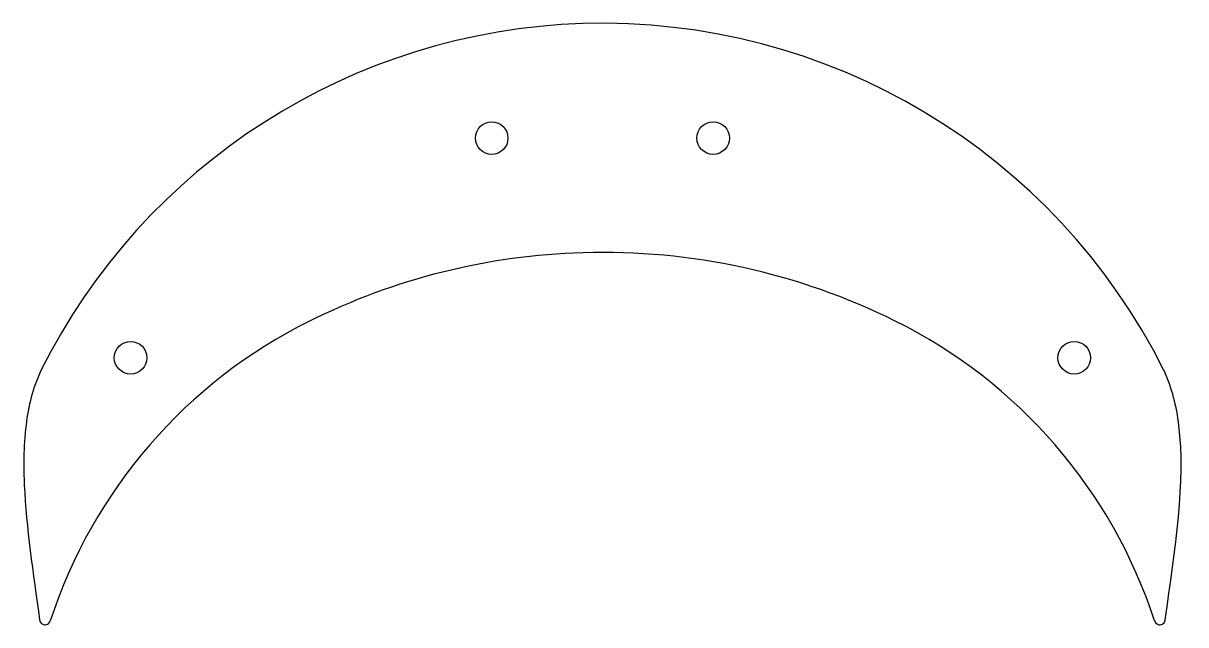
# Model space of a CAD drawing. Header units: millimetres. Extents: x -89 to 90, y -27 to 65.
import ezdxf

# ---------------------------------------------------------------- set-up
doc = ezdxf.new("R2010")
doc.units = ezdxf.units.MM
doc.layers.get('0').update_dxf_attribs({"linetype": 'CONTINUOUS'})

msp = doc.modelspace()

# ---------------------------------------------------------------- linework, layer by layer
for centre in [(-17, 47.46), (17, 47.46), (-72.43, 13.74), (72.43, 13.74)]:
    msp.add_circle(centre, 2.5)
for centre, radius, start, end in [((0, -31.25), 96.34, 91.7843, 153.4797), ((0, -31.25), 96.34, 26.5203, 91.7845), ((0, -71.25), 101.16, 91.6994, 116.3878), ((0, -71.25), 101.16, 63.6122, 91.6996), ((-10, -51.09), 78.66, 116.3878, 161.9123), ((10, -51.09), 78.66, 18.0877, 63.6122)]:
    msp.add_arc(centre, radius, start, end)
for points, knots in [([(-86.21, 11.77), (-87.44, 9.12), (-88.13, 6.3), (-88.91, 0.02), (-88.87, -3.35), (-88.46, -12.24), (-87.4, -19.28), (-86.41, -26.52)], [-3.785431, -3.785431, -3.785431, -3.785431, -3.05032, -3.05032, -2.193571, -2.193571, 0, 0, 0, 0]), ([(86.41, -26.52), (87.91, -15.57), (89.55, -5.2), (88.14, 6.27), (87.45, 9.11), (86.21, 11.77)], [-3.469046, -3.469046, -3.469046, -3.469046, -0.883338, -0.883338, 0, 0, 0, 0]), ([(-86.41, -26.52), (-86.39, -26.63), (-86.36, -26.73), (-86.26, -26.91), (-86.19, -26.99), (-86.05, -27.11), (-85.95, -27.17), (-85.72, -27.25), (-85.61, -27.26), (-85.37, -27.24), (-85.26, -27.2), (-85.08, -27.1), (-84.99, -27.03), (-84.86, -26.87), (-84.8, -26.77), (-84.77, -26.67)], [-0.2337676, -0.2337676, -0.2337676, -0.2337676, -0.1922225, -0.1922225, -0.1505091, -0.1505091, -0.1190933, -0.1190933, -0.0940571, -0.0940571, -0.0654356, -0.0654356, -0.0320595, -0.0320595, 0, 0, 0, 0]), ([(84.77, -26.67), (84.8, -26.77), (84.85, -26.86), (84.99, -27.02), (85.07, -27.09), (85.23, -27.18), (85.33, -27.23), (85.58, -27.26), (85.69, -27.25), (85.92, -27.19), (86.02, -27.13), (86.18, -27.01), (86.25, -26.92), (86.36, -26.73), (86.39, -26.63), (86.41, -26.52)], [-0.2337676, -0.2337676, -0.2337676, -0.2337676, -0.1922225, -0.1922225, -0.1505091, -0.1505091, -0.1190933, -0.1190933, -0.0940571, -0.0940571, -0.0654356, -0.0654356, -0.0320595, -0.0320595, 0, 0, 0, 0])]:
    msp.add_open_spline(points, degree=3, knots=knots)

doc.saveas('drawing.dxf')
